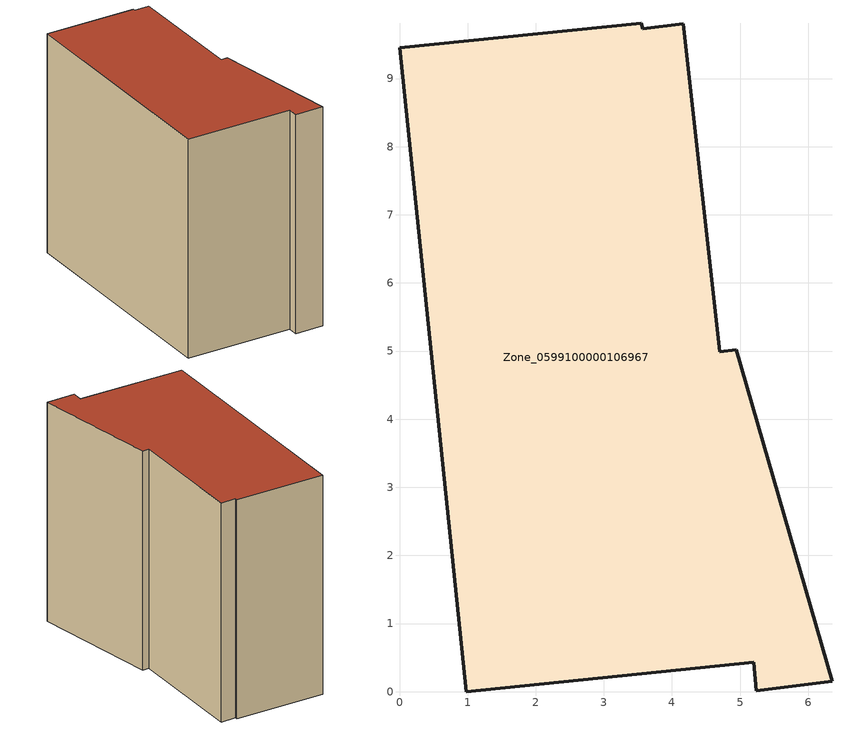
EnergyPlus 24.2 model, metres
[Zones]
Zone_0599100000106967
 floor ground (C_G): 4.7,4.99 4.94,5.02 6.35,0.15 5.24,0.01 5.2,0.43 0.98,0 0,9.45 3.55,9.81 3.57,9.73 4.17,9.8 z0
 wall outside (C_F): 3.55,9.81 0,9.45 0.98,0 5.2,0.43 5.24,0.01 6.35,0.15 4.94,5.02 4.7,4.99 4.17,9.8 3.57,9.73 3.55,9.81 z0:8.76
 roof outside (C_R): 3.57,9.73 3.55,9.81 0,9.45 0.98,0 5.2,0.43 5.24,0.01 6.35,0.15 4.94,5.02 4.7,4.99 4.17,9.8 z8.76
[BUILDING]
Pand.0599100000106967: North Axis=0; Terrain=City; Loads Convergence Tolerance Value=0.04; Temperature Convergence Tolerance Value=0.4; Solar Distribution=FullExterior; Maximum Number of Warmup Days=25; Minimum Number of Warmup Days=1
[Site:Location]
Rotterdam.The.Hague.AP_ZH_NLD Design_Conditions: Latitude=51.96; Longitude=4.45; Time Zone=1; Elevation=-4.5
[SITE:GROUNDTEMPERATURE:BUILDINGSURFACE]
18, 18, 18, 18, 18, 18, 18, 18, 18, 18, 18, 18
[MATERIAL] Thermal Absorptance=0.9; Solar Absorptance=0.7; Visible Absorptance=0.7
Name | Roughness | Thickness | Conductivity | Density | Specific Heat
G.TC.1992-2005 | MediumSmooth | 0.15 | 0.06 | 540 | 1210
F.TC.1992-2005 | Rough | 0.3 | 0.12 | 1920 | 840
R.TC.1992-2005 | MediumRough | 0.2 | 0.08 | 1500 | 1000
[CONSTRUCTION]
C_G: G.TC.1992-2005
C_F: F.TC.1992-2005
C_R: R.TC.1992-2005
[ZONE]
Zone_0599100000106967: Type=1; Multiplier=1; Ceiling Height=Autocalculate; Volume=Autocalculate; Floor Area=autocalculate; Part of Total Floor Area=Yes
[ZONEINFILTRATION:DESIGNFLOWRATE]
Infil_Zone_0599100000106967: Zone or ZoneList or Space or SpaceList=Zone_0599100000106967; Schedule=AlwaysOn; Design Flow Rate Calculation Method=Flow/Area; Flow Rate per Floor Area=0.0015; Constant Term Coefficient=1; Temperature Term Coefficient=0; Velocity Term Coefficient=0; Velocity Squared Term Coefficient=0
[HVACTEMPLATE:ZONE:IDEALLOADSAIRSYSTEM]
Zone_0599100000106967: Maximum Heating Supply Air Temperature=50; Minimum Cooling Supply Air Temperature=13; Maximum Heating Supply Air Humidity Ratio=0.0156; Minimum Cooling Supply Air Humidity Ratio=0.0077; Heating Limit=NoLimit; Cooling Limit=NoLimit; Dehumidification Control Type=ConstantSensibleHeatRatio; Cooling Sensible Heat Ratio=0.7; Dehumidification Setpoint=60; Humidification Control Type=None; Humidification Setpoint=30; Outdoor Air Method=None; Outdoor Air Flow Rate per Person=0.00944; Outdoor Air Flow Rate per Zone Floor Area=0; Outdoor Air Flow Rate per Zone=0; Demand Controlled Ventilation Type=None; Outdoor Air Economizer Type=NoEconomizer; Heat Recovery Type=None; Sensible Heat Recovery Effectiveness=0.7; Latent Heat Recovery Effectiveness=0.65
[ZONECONTROL:THERMOSTAT]
ThermostatControl_Zone_0599100000106967: Zone or ZoneList=Zone_0599100000106967; Control Type Schedule=DualSetpointControlType; Control 1=Thermostat_Zone_0599100000106967; Temperature Difference Between Cutout And Setpoint=0
[THERMOSTATSETPOINT:DUALSETPOINT]
Thermostat_Zone_0599100000106967: Heating Setpoint Temperature Schedule=HeatingSetpoint_Zone_0599100000106967; Cooling Setpoint Temperature Schedule=CoolingSetpoint_Zone_0599100000106967
[SCHEDULE:COMPACT]
HeatingSetpoint_Zone_0599100000106967: Through: 12/31, For: AllDays, Until: 24:00, 21
CoolingSetpoint_Zone_0599100000106967: Through: 12/31, For: AllDays, Until: 24:00, 24
DualSetpointControlType: Through: 12/31, For: AllDays, Until: 24:00, 4
AlwaysOn: Through: 12/31, For: AllDays, Until: 24:00, 1
